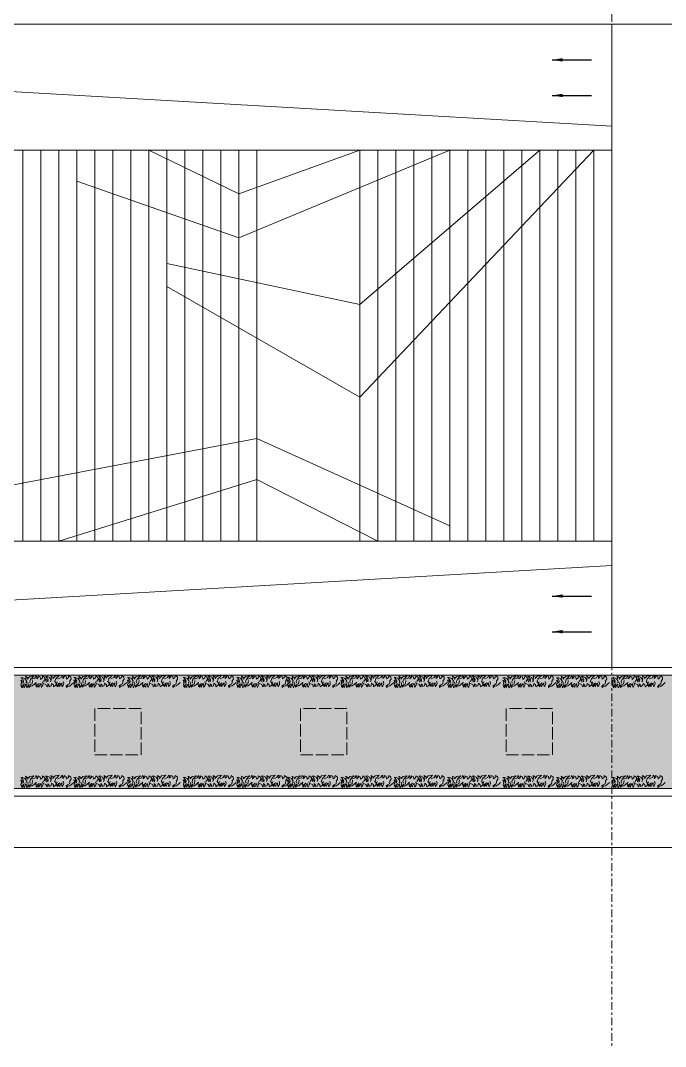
# Model space of a CAD drawing. Header units: millimetres. Extents: x 930469 to 1523124, y -120375 to 411163.
# Drawn here: x 1430874 to 1443412, y -55053 to -35117 of the extents above; entities that cross this region are included whole.
import ezdxf

# ---------------------------------------------------------------- set-up
doc = ezdxf.new("R2010")
doc.units = ezdxf.units.MM
doc.linetypes.add('ACAD_ISO02W100', pattern=[15, 12, -3])
doc.linetypes.add('CENTER', pattern=[3, 1.5, -0.5, 0.5, -0.5])
doc.layers.get('0').update_dxf_attribs({"color": 8, "lineweight": 0})
for name, color, linetype, lineweight in [('A-HATCH', 8, 'Continuous', 0), ('A-NET THAY', 8, 'Continuous', 0), ('A-TRUC', 8, 'CENTER', 0), ('A1-KÝ HIỆU', 8, 'Continuous', 0), ('cay', 8, 'Continuous', 0), ('Hidden', 8, 'ACAD_ISO02W100', 0)]:
    doc.layers.add(name, color=color, linetype=linetype, lineweight=lineweight)
doc.styles.add('uv-abc', font='uv-abc.shx', dxfattribs={"width": 0.85})
doc.dimstyles.new('CNC-Dim-100', dxfattribs={"dimscale": 0, "dimtxt": 250, "dimasz": 100, "dimexe": 1, "dimexo": 0, "dimgap": 50, "dimtad": 1, "dimdec": 0, "dimdsep": 46, "dimtxsty": 'uv-abc', "dimblk": 'ARCHTICK', "dimcen": 0.025, "dimdle": 100, "dimclrd": 1, "dimclre": 1, "dimclrt": 7, "dimadec": 0, "dimazin": 0, "dimtfac": 0.00072, "dimtdec": 0, "dimtix": 1, "dimtmove": 2, "dimatfit": 3, "dimfxl": 1, "dimtolj": 1, "dimarcsym": 0})

# ---------------------------------------------------------------- blocks, each defined once
blk = doc.blocks.new('_ArchTick')
at = {"const_width": 0.15}
blk.add_lwpolyline([(-0.5, -0.5), (0.5, 0.5)], dxfattribs=at)
blk = doc.blocks.new('tre')
at = {"layer": 'cay', "ltscale": 100}
for points in [[(220, 3680), (-60, 3640), (-140, 3480), (-230, 3370), (-350, 3380), (-240, 3500), (-230, 3660), (-110, 3810), (60, 3990)], [(350, 2660), (450, 2920), (600, 2990), (650, 2990), (560, 3080), (390, 3070), (520, 3200), (630, 3180), (560, 3360), (350, 3390), (470, 3540), (640, 3560), (500, 3750), (330, 3760), (170, 3640)], [(150, 3110), (0, 3160), (-120, 3140), (-240, 3070), (-310, 3040), (-90, 2970), (-10, 3020), (-20, 2940), (-190, 2840), (-280, 2840), (-200, 2750), (-50, 2770), (20, 2840), (-90, 2660), (-300, 2670), (-220, 2600), (-50, 2550), (110, 2600)], [(300, 2110), (430, 2130), (610, 2090), (480, 2280), (370, 2260), (470, 2340), (580, 2430), (640, 2780), (460, 2600), (360, 2500), (160, 2430), (30, 2470)], [(-30, 1420), (-130, 1680), (-280, 1750), (-330, 1750), (-240, 1840), (-70, 1830), (-200, 1960), (-310, 1940), (-240, 2120), (-30, 2150), (-150, 2300), (-320, 2320), (-180, 2510), (-10, 2520), (150, 2400)], [(70, 1720), (210, 1680), (350, 1630), (330, 1730), (90, 1840), (260, 1870), (400, 1800), (520, 1700), (550, 1630), (570, 1770), (470, 1970), (250, 2120), (100, 2060)], [(80, 1390), (-70, 1440), (-190, 1420), (-310, 1350), (-380, 1320), (-160, 1250), (-80, 1300), (-90, 1220), (-260, 1120), (-350, 1120), (-270, 1030), (-120, 1050), (-50, 1120), (-160, 940), (-370, 950), (-290, 880), (-120, 830), (40, 880)], [(190, 570), (-90, 530), (-170, 370), (-260, 260), (-380, 270), (-270, 390), (-260, 550), (-140, 700), (30, 880)], [(290, 500), (390, 760), (540, 830), (590, 830), (500, 920), (330, 910), (460, 1040), (570, 1020), (500, 1200), (290, 1230), (410, 1380), (580, 1400), (440, 1590), (270, 1600), (110, 1480)], [(30, 170), (-120, 220), (-240, 200), (-360, 130), (-430, 100), (-210, 30), (-130, 80), (-140, 0), (-310, -100), (-400, -100), (-320, -190), (-170, -170), (-100, -100), (-210, -280), (-420, -270), (-340, -340), (-170, -390), (-10, -340)], [(-70, -320), (70, -360), (210, -410), (190, -310), (-50, -200), (120, -170), (260, -240), (380, -340), (410, -410), (430, -270), (330, -70), (110, 80), (-40, 20)], [(230, 10), (360, 30), (540, -10), (410, 180), (300, 160), (400, 240), (510, 330), (570, 680), (390, 500), (290, 400), (90, 330), (-40, 370)]]:
    blk.add_lwpolyline(points, dxfattribs=at)

msp = doc.modelspace()

# ---------------------------------------------------------------- hatches: boundary and pattern name
at = {"layer": 'A-HATCH', "ltscale": 3}
h = msp.add_hatch(dxfattribs=at)
h.set_pattern_fill('CROSS', color=256, scale=700)
h.set_pattern_definition([(0, (537410.08, 27886.45), (175, 175), [87.5, -262.5]), (90, (537453.83, 27842.7), (-175, 175), [87.5, -262.5])])
h.paths.add_polyline_path([(1429417.7, -47837.4), (1429417.7, -49537.4), (1426417.7, -49537.4), (1426417.7, -47837.4), (1406967.7, -47837.4), (1406967.7, -50037.4), (1457867.7, -50037.4), (1457867.7, -47837.4)])

# ---------------------------------------------------------------- linework, layer by layer
at = {"layer": 'A-NET THAY', "ltscale": 3}
for p, q in [((1430917.7, -45237.4), (1430917.7, -37637.4)), ((1431267.7, -45237.4), (1431267.7, -37637.4)), ((1431617.7, -45237.4), (1431617.7, -37637.4)), ((1431967.7, -45237.4), (1431967.7, -37637.4)), ((1432317.7, -45237.4), (1432317.7, -37637.4)), ((1432667.7, -45237.4), (1432667.7, -37637.4)), ((1433017.7, -45237.4), (1433017.7, -37637.4)), ((1433367.7, -45237.4), (1433367.7, -37637.4)), ((1433717.7, -45237.4), (1433717.7, -37637.4)), ((1434067.7, -45237.4), (1434067.7, -37637.4)), ((1434417.7, -45237.4), (1434417.7, -37637.4)), ((1434767.7, -45237.4), (1434767.7, -37637.4)), ((1435117.7, -45237.4), (1435117.7, -37637.4)), ((1435467.7, -45237.4), (1435467.7, -37637.4)), ((1437467.7, -45237.4), (1437467.7, -37637.4)), ((1437817.7, -45237.4), (1437817.7, -37637.4)), ((1438167.7, -45237.4), (1438167.7, -37637.4)), ((1438517.7, -45237.4), (1438517.7, -37637.4)), ((1438867.7, -45237.4), (1438867.7, -37637.4)), ((1439217.7, -45237.4), (1439217.7, -37637.4)), ((1439567.7, -45237.4), (1439567.7, -37637.4)), ((1439917.7, -45237.4), (1439917.7, -37637.4)), ((1440267.7, -45237.4), (1440267.7, -37637.4)), ((1440617.7, -45237.4), (1440617.7, -37637.4)), ((1440967.7, -45237.4), (1440967.7, -37637.4)), ((1441317.7, -45237.4), (1441317.7, -37637.4)), ((1441667.7, -45237.4), (1441667.7, -37637.4)), ((1442017.7, -45237.4), (1442017.7, -37637.4)), ((1442367.7, -45237.4), (1442367.7, -37637.4))]:
    msp.add_line(p, q, dxfattribs=at)
msp.add_lwpolyline([(1478917.7, -31687.4), (1397917.7, -31687.4), (1397917.7, -49687.4, 0.4142136), (1399417.7, -51187.4), (1477417.7, -51187.4, 0.4142136), (1478917.7, -49687.4)], format="xyb", close=True, dxfattribs=at)
for points in [[(1398817.7, -32687.4), (1478017.7, -32687.4), (1478017.7, -50187.4), (1463517.7, -50187.4), (1463517.7, -47687.4), (1475517.7, -47687.4), (1475517.7, -35187.4), (1401317.7, -35187.4), (1401317.7, -50187.4), (1398817.7, -50187.4)], [(1410467.7, -37637.4), (1442367.7, -37637.4), (1442367.7, -37167.4), (1430217.7, -36467.4), (1422617.7, -36467.4), (1410467.7, -37167.4)], [(1439217.7, -37637.4), (1435117.7, -39337.4), (1431967.7, -38237.4), (1431967.7, -37637.4), (1433367.7, -37637.4), (1435117.7, -38487.4), (1437467.7, -37637.4)], [(1437467.7, -42437.4), (1433717.7, -40287.4), (1433717.7, -39837.4), (1437467.7, -40637.4), (1440967.7, -37637.4), (1442017.7, -37637.4)], [(1439217.7, -44937.4), (1439217.7, -45237.4), (1437817.7, -45237.4), (1435467.7, -44037.4), (1431617.7, -45237.4), (1430217.7, -45237.4), (1430217.7, -44237.4), (1435467.7, -43237.4)], [(1410467.7, -45237.4), (1442367.7, -45237.4), (1442367.7, -45707.4), (1430217.7, -46407.4), (1422617.7, -46407.4), (1410467.7, -45707.4)], [(1406817.7, -47687.4), (1406817.7, -50187.4), (1458017.7, -50187.4), (1458017.7, -47687.4)], [(1406967.7, -47837.4), (1406967.7, -50037.4), (1457867.7, -50037.4), (1457867.7, -47837.4)]]:
    msp.add_lwpolyline(points, close=True, dxfattribs=at)
for points in [[(1442371.7, -37167.6), (1442367.7, -35187.4)], [(1442367.7, -45707.4), (1442367.7, -47687.4)]]:
    msp.add_lwpolyline(points, dxfattribs=at)
at = {"layer": 'A-TRUC', "ltscale": 100}
for points in [[(1442367.7, -24791.6), (1442367.7, -55053.4)], [(1391657, -35187.4), (1482799.2, -35187.4)], [(1391657, -47687.4), (1482799.2, -47687.4)], [(1391657, -51187.4), (1482799.2, -51187.4)]]:
    msp.add_lwpolyline(points, dxfattribs=at)
at = {"layer": 'Hidden', "ltscale": 20}
for points in [[(1433217.7, -49387.4), (1433217.7, -48487.4), (1432317.7, -48487.4), (1432317.7, -49387.4)], [(1437217.7, -49387.4), (1437217.7, -48487.4), (1436317.7, -48487.4), (1436317.7, -49387.4)], [(1441217.7, -49387.4), (1441217.7, -48487.4), (1440317.7, -48487.4), (1440317.7, -49387.4)]]:
    msp.add_lwpolyline(points, close=True, dxfattribs=at)

# ---------------------------------------------------------------- block references
at = {"layer": 'cay', "xscale": -0.2340913466629827, "yscale": 0.2340913466629827, "zscale": 0.2340913466629827, "rotation": 269.2799666287764}
for p in [(1430974.5, -47984.9), (1432005.8, -47982.9), (1433046.1, -47982.9), (1434131, -47982.9), (1435171.3, -47982.9), (1436156.2, -47982.9), (1437196.4, -47982.9), (1438231.4, -47982.9), (1439271.6, -47982.9), (1440347.7, -47984.9), (1441388, -47984.9), (1442472.9, -47984.9), (1430974.5, -49926), (1432005.8, -49924.1), (1433046.1, -49924.1), (1434131, -49924.1), (1435171.3, -49924.1), (1436156.2, -49924.1), (1437196.4, -49924.1), (1438231.4, -49924.1), (1439271.6, -49924.1), (1440347.7, -49926), (1441388, -49926), (1442472.9, -49926)]:
    msp.add_blockref('tre', p, dxfattribs=at)

# ---------------------------------------------------------------- leaders
at = {"layer": 'A1-KÝ HIỆU', "ltscale": 3}
for points in [[(1441211.4, -35881.4), (1441973.9, -35881.4)], [(1441211.4, -36573.4), (1441973.9, -36573.4)], [(1441211.4, -46301.4), (1441973.9, -46301.4)], [(1441211.4, -46993.4), (1441973.9, -46993.4)]]:
    msp.add_leader(points, dimstyle='CNC-Dim-100', override={"dimscale": 1, "dimasz": 200, "dimtad": 0}, dxfattribs=at)

doc.saveas('drawing.dxf')
